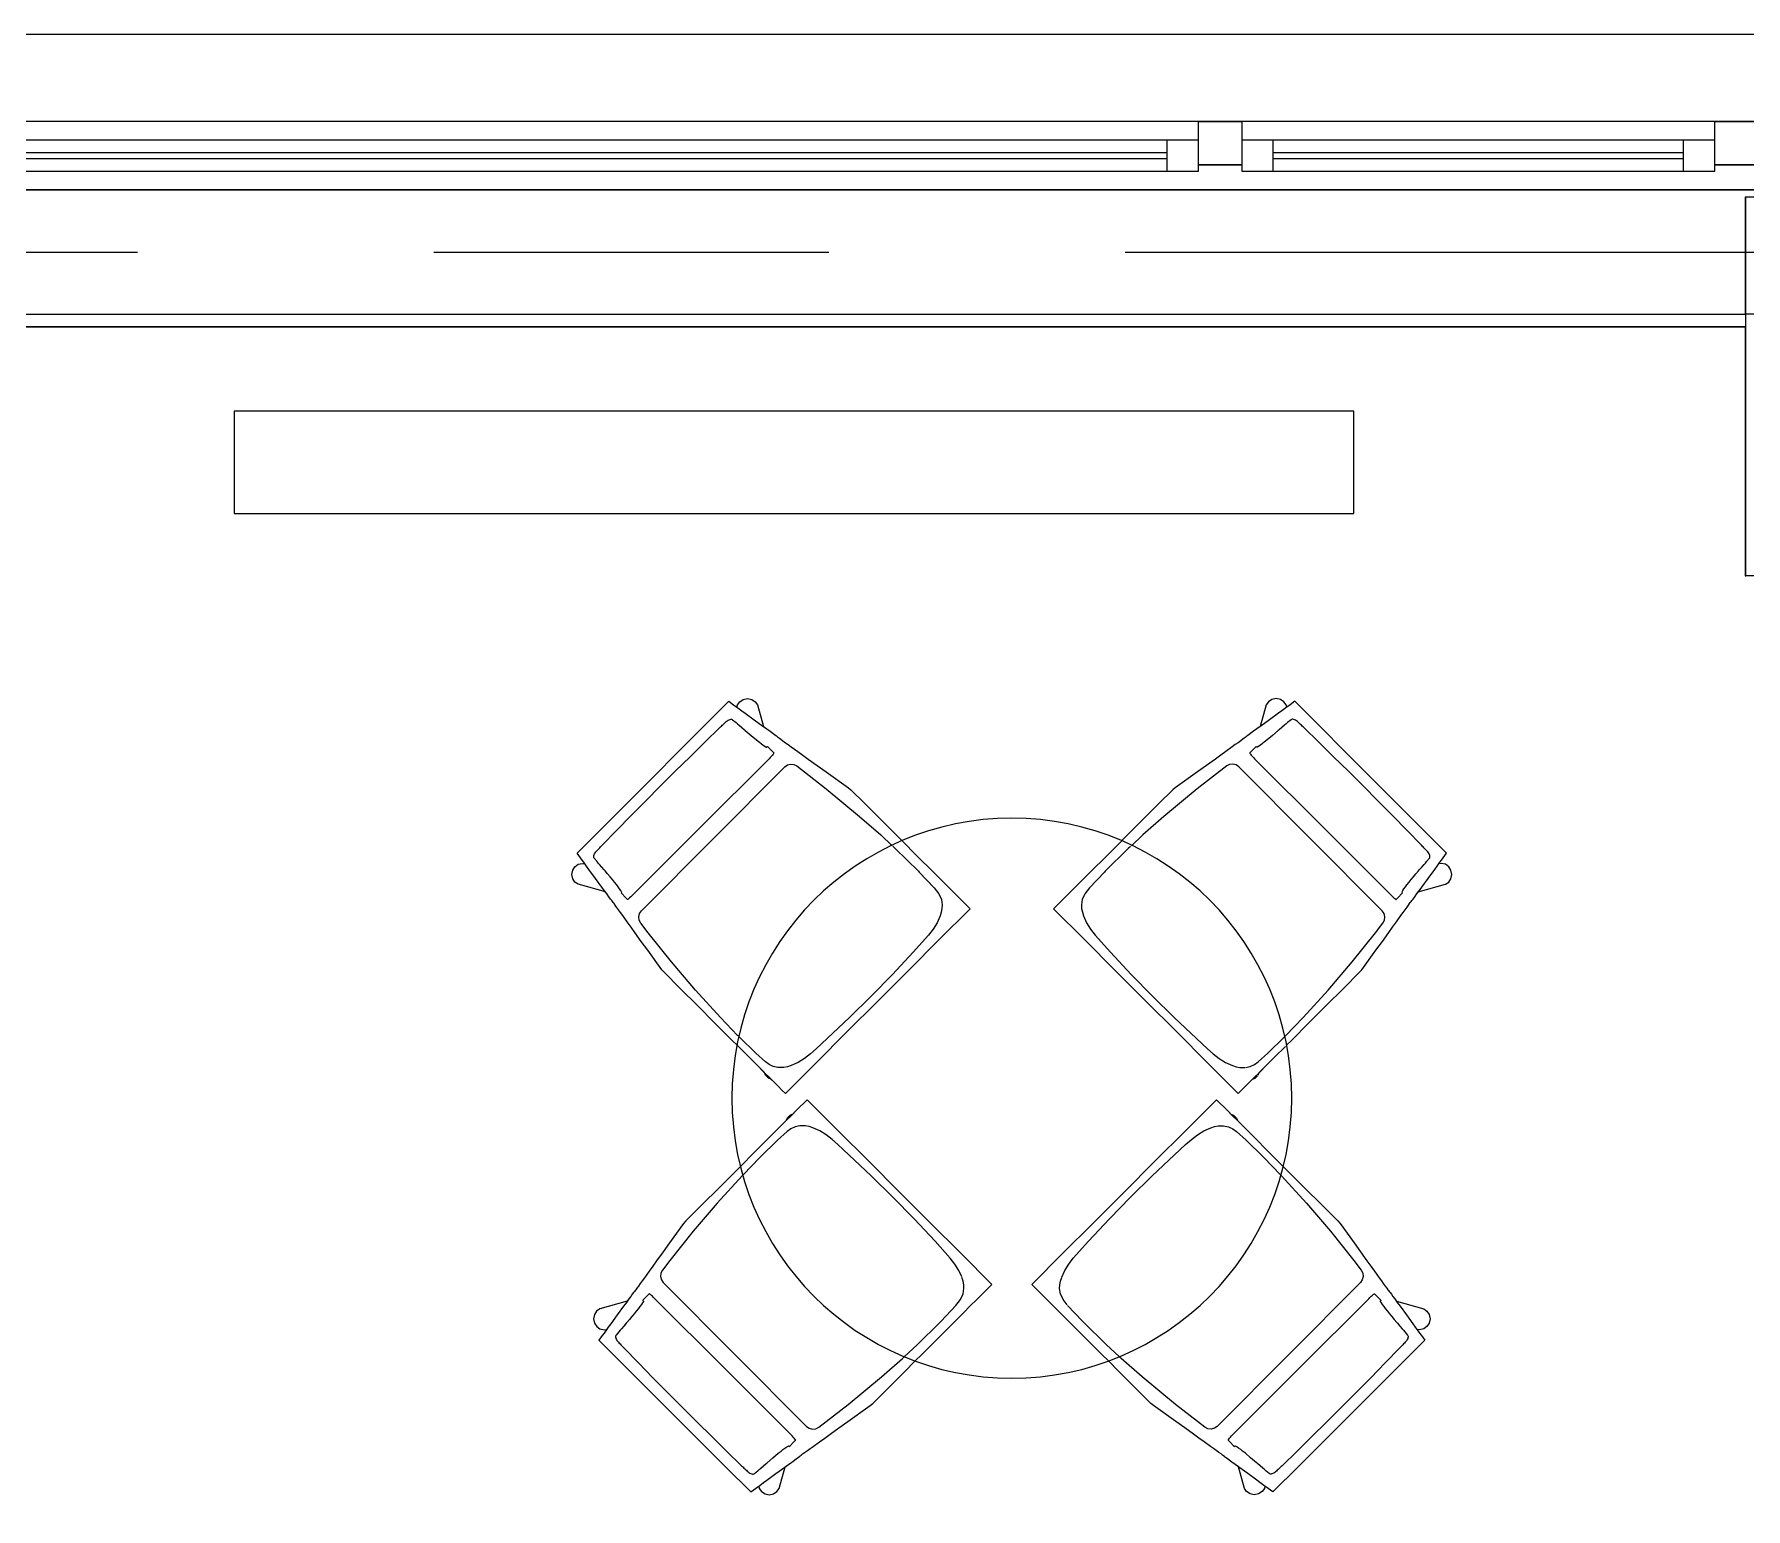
# Model space of a CAD drawing. Header units: millimetres. Extents: x 35881 to 234190, y -8553 to 29063.
# Drawn here: x 44888 to 47640, y 24980 to 27350 of the extents above; entities that cross this region are included whole.
import ezdxf

# ---------------------------------------------------------------- set-up
doc = ezdxf.new("R2010")
doc.units = ezdxf.units.MM
doc.linetypes.add('Осевая', pattern=[3175, 635, -476.25, 1587.5, -476.25])
for name, color, linetype, lineweight in [('0-1', 7, 'Continuous', 9), ('A-GLAZ', 7, 'Continuous', 9), ('A-GLAZ-1', 7, 'Continuous', 13), ('A-WALL', 7, 'Continuous', 9), ('I-WALL', 7, 'Continuous', 9), ('M-EQPM', 7, 'Continuous', 9), ('Оси-2', 7, 'Осевая', 9)]:
    doc.layers.add(name, color=color, linetype=linetype, lineweight=lineweight)
for name, color, linetype, lineweight, true_color in [('A-WALL-1', 7, 'Continuous', 9, 0x3c3c3c), ('A-WALL-FNSH-1', 7, 'Continuous', 9, 0x3c3c3c), ('I-FURN-1', 7, 'Continuous', 9, 0xf0f0f0), ('I-FURN-3', 7, 'Continuous', 9, 0xaaaaaa), ('M-EQPM-1', 7, 'Continuous', 9, 0xd4d4d4)]:
    doc.layers.add(name, color=color, linetype=linetype, lineweight=lineweight, true_color=true_color)

# ---------------------------------------------------------------- blocks, each defined once
blk = doc.blocks.new('120_Окно_СКБ_2Ст - 120_Окно_СКБ_2Ст 3100х2500 _мал_створка слева_-22273855-План размещения напольных электротехнических лючков и розеток 1 этажа в осях 12-23')
at = {"layer": 'A-GLAZ'}
for p, q in [((1550, -5), (-1550, -5)), ((-1430, -55), (600, -55)), ((770, -55), (1430, -55)), ((600, -65), (-1430, -65)), ((650, -75), (720, -75)), ((1430, -65), (770, -65)), ((1480, -75), (1550, -75))]:
    blk.add_line(p, q, dxfattribs=at)
at = {"layer": 'A-GLAZ-1'}
for p, q in [((650, -75), (650, -5)), ((650, -5), (720, -5)), ((720, -5), (720, -75)), ((1480, -75), (1480, -5)), ((1480, -5), (1550, -5)), ((650, -35), (-1480, -35)), ((600, -85), (600, -35)), ((650, -85), (650, -35)), ((1480, -35), (720, -35)), ((720, -35), (720, -85)), ((770, -85), (770, -35)), ((1430, -85), (1430, -35)), ((1480, -85), (1480, -35)), ((720, -75), (650, -75)), ((1550, -75), (1480, -75)), ((-1480, -85), (650, -85)), ((720, -85), (1480, -85))]:
    blk.add_line(p, q, dxfattribs=at)
blk = doc.blocks.new('1-кофетейбл круглый Duchamp _Minotti_ - 1_218п-25650727-План размещения напольных электротехнических лючков и розеток 1 этажа в осях 12-23')
at = {"layer": 'I-FURN-1'}
for start, end in [(360, 180), (0, 180), (180, 360), (180, 0)]:
    blk.add_arc((0, 0), 450, start, end, dxfattribs=at)
blk = doc.blocks.new('Chairs-Back - 1_217п-25563812-План размещения напольных электротехнических лючков и розеток 1 этажа в осях 12-23')
at = {"layer": '0-1', "flags": 128}
for points in [[(209.2, -148.1), (209.2, -135.6), (209.2, -96.4), (209.2, -57.2), (209.2, -18), (209.2, 18.5), (209.2, 23.9), (202.9, 62.2), (200.1, 79.6), (197.3, 96.9), (195.5, 107.3), (193.9, 117.6), (191.8, 130.1), (190.9, 136), (190, 141.3), (189.2, 146.6), (188.5, 150.6), (188.1, 153.5), (187.8, 155.4), (187.5, 157.4), (187.5, 157.6), (187.6, 157.6), (187.6, 157.8), (187.3, 159.5), (186.9, 162.7), (186.2, 166.9), (185.4, 172), (184.4, 178.7), (183.2, 186.1), (180.5, 203.2), (177.7, 221), (176.7, 227.4), (175.5, 235.1), (174.8, 239), (174.1, 243.7), (172.6, 252.8), (115.1, 252.8), (57.6, 252.8), (0.1, 252.8), (-57.4, 252.8), (-114.9, 252.8), (-172.4, 252.8), (-173.9, 243.7), (-174.6, 239), (-175.3, 235.1), (-176.5, 227.4), (-177.5, 221), (-180.3, 203.2), (-183, 186.1), (-184.2, 178.7), (-185.2, 172), (-186, 166.9), (-186.7, 162.7), (-187.1, 159.5), (-187.4, 157.8), (-187.3, 157.6), (-187.3, 157.6), (-187.3, 157.4), (-187.6, 155.4), (-187.9, 153.5), (-188.3, 150.6), (-188.9, 146.6), (-189.8, 141.3), (-190.7, 136), (-191.6, 130.1), (-193.7, 117.6), (-195.3, 107.3), (-197, 96.9), (-199.9, 79.6), (-202.7, 62.2), (-209.9, 18.5), (-210.7, 13.7), (-210.7, -18), (-210.7, -57.2), (-210.7, -96.4), (-210.7, -102.6)], [(209.2, -148.1), (209.2, -135.6), (209.2, -96.4), (209.2, -57.2), (209.2, -18), (209.2, 18.5), (209.2, 23.9), (202.9, 62.2), (200.1, 79.6), (197.3, 96.9), (195.5, 107.3), (193.9, 117.6), (191.8, 130.1), (190.9, 136), (190, 141.3), (189.2, 146.6), (188.5, 150.6), (188.1, 153.5), (187.8, 155.4), (187.5, 157.4), (187.5, 157.6), (187.6, 157.6), (187.6, 157.8), (187.3, 159.5), (186.9, 162.7), (186.2, 166.9), (185.4, 172), (184.7, 176.6), (206.9, 216.2), (208.1, 222.5), (206.8, 228.8), (202.9, 234.7), (197, 238.6), (190.6, 239.9), (184.2, 238.9), (178.4, 235.3), (176, 231.7), (175.5, 235.1), (174.8, 239), (174.1, 243.7), (172.6, 252.8), (115.1, 252.8), (57.6, 252.8), (0.1, 252.8), (-57.4, 252.8), (-114.9, 252.8), (-172.4, 252.8), (-173.9, 243.7), (-174.6, 239), (-174.9, 237), (-178.1, 238.9), (-184.4, 240), (-190.8, 238.6), (-196.7, 234.7), (-200.6, 228.8), (-201.9, 222.5), (-200.7, 216.3), (-183.2, 185), (-184.2, 178.7), (-185.2, 172), (-186, 166.9), (-186.7, 162.7), (-187.1, 159.5), (-187.4, 157.8), (-187.3, 157.6), (-187.3, 157.6), (-187.3, 157.4), (-187.6, 155.4), (-187.9, 153.5), (-188.3, 150.6), (-188.9, 146.6), (-189.8, 141.3), (-190.7, 136), (-191.6, 130.1), (-193.7, 117.6), (-195.3, 107.3), (-197, 96.9), (-199.9, 79.6), (-202.7, 62.2), (-209.9, 18.5), (-210.7, 13.7), (-210.7, -18), (-210.7, -57.2), (-210.7, -96.4), (-210.7, -102.6)], [(197.3, -141), (197.3, -138.7), (197.3, -136.8), (196.7, -97), (194, -37.5), (189.2, 22), (182.5, 81.4), (179.9, 101.1), (178.2, 106.2), (174.9, 110.4), (170.3, 113.2), (165, 114.1), (-161.4, 114.9), (-166.6, 113.9), (-171.2, 111.2), (-174.6, 107), (-176.2, 102), (-183.8, 42.7), (-190.3, -26.6), (-193.1, -71.6), (-194, -96.9)], [(-210.7, -103), (-210.7, -135.6), (-210.7, -174.7), (-210.7, -192.2), (-210.7, -209.8), (-210.7, -220.8), (-210.7, -231.6), (-210.7, -240.7), (-210.7, -249.5)], [(-210.7, -103), (-210.7, -135.6), (-210.7, -174.7), (-210.7, -192.2), (-210.7, -209.8), (-210.7, -220.8), (-210.7, -231.6), (-210.7, -240.7), (-210.7, -249.5)], [(-194.1, -99.1), (-194.3, -103.7), (-194.8, -155.8), (-194.8, -157.7)], [(-210.7, -249.5), (-210.7, -257.2), (-140.7, -257.2), (-70.7, -257.2), (-0.7, -257.2), (69.2, -257.2), (139.2, -257.2), (209.2, -257.2), (209.2, -249.5), (209.2, -240.7), (209.2, -231.6), (209.2, -220.8), (209.2, -209.8), (209.2, -192.2), (209.2, -174.7), (209.2, -150)], [(-194.8, -157.7), (-194, -192.4), (-192.2, -204.7), (-188.8, -214.1), (-183.7, -220.9), (-179.2, -224.9), (-174.1, -228.3), (-168.8, -231.2), (-157.4, -235.5), (-145.6, -238.4), (-133.5, -240), (-96.8, -242), (-47.9, -243.6), (1, -244.2), (49.9, -243.8), (123.3, -241.4), (135.5, -240.6), (147.6, -239.1), (159.5, -236.3), (170.9, -231.9), (176.2, -229.1), (181.3, -225.8), (187.2, -220.1)], [(187.8, -219.5), (192.1, -212.7), (194.4, -205.6), (195.7, -198.3), (196.9, -177.7), (197.3, -141)], [(210.9, -213.7), (209.2, -209.6), (209.2, -192.2), (209.2, -174.7), (209.2, -150)], [(-210.7, -249.5), (-210.7, -257.2), (-140.7, -257.2), (-70.7, -257.2), (-0.7, -257.2), (69.2, -257.2), (139.2, -257.2), (209.2, -257.2), (209.2, -249.5), (209.2, -240.7), (209.2, -231.6), (209.2, -224.5), (210.9, -220.4), (210.9, -215.1)]]:
    blk.add_lwpolyline(points, dxfattribs=at)
blk.add_lwpolyline([(-164.8, 143), (-164.6, 142.7), (-163.8, 142.6), (-162.5, 142.4), (-160.6, 142.2), (-158.4, 142.1), (-155.7, 142.1), (-152.8, 142), (-149.8, 142), (1.6, 142), (153, 142), (156, 142), (158.9, 142.1), (161.6, 142.1), (163.9, 142.2), (165.7, 142.4), (167.1, 142.6), (167.8, 142.7), (168, 143), (168, 146), (168, 157.6), (167.8, 157.6), (167.1, 157.6), (166.3, 157.6), (166.2, 157.9), (166, 158.3), (165.4, 160.7), (164.8, 164), (164.2, 168), (163.7, 171.6), (163.1, 177.5), (162.5, 182.8), (162, 188.5), (161.5, 194.6), (161.1, 200.9), (160.9, 202.8), (160.5, 208.6), (160.1, 214.3), (159.9, 217.6), (159.6, 220.6), (158.9, 227.7), (158.7, 228.5), (158.2, 229.4), (157.4, 230.2), (156.4, 230.9), (155, 231.7), (153.4, 232.3), (151.7, 232.7), (149.8, 232.9), (148, 233), (146.2, 233), (144.4, 233.1), (142.6, 233.1), (140.8, 233.2), (139, 233.2), (137.2, 233.3), (135.4, 233.3), (102, 233.8), (68.5, 234.1), (35.1, 234.3), (1.6, 234.4), (-31.9, 234.3), (-65.3, 234.1), (-98.7, 233.8), (-132.2, 233.3), (-134, 233.3), (-135.8, 233.2), (-137.6, 233.2), (-139.4, 233.1), (-141.2, 233.1), (-143, 233), (-144.8, 233), (-146.5, 232.9), (-148.4, 232.7), (-150.2, 232.3), (-151.8, 231.7), (-153.2, 230.9), (-154.2, 230.2), (-155, 229.4), (-155.5, 228.5), (-155.7, 227.7), (-156.4, 220.6), (-156.7, 217.6), (-156.9, 214.3), (-157.7, 202.8), (-157.8, 200.9), (-158.8, 188.5), (-159.8, 177.5), (-160.5, 171.6), (-161, 168), (-161.6, 164), (-162.2, 160.7), (-162.8, 158.3), (-163, 157.9), (-163.1, 157.6), (-163.8, 157.6), (-164.6, 157.6), (-164.8, 157.6), (-164.8, 146)], close=True, dxfattribs=at)
blk = doc.blocks.new('Chairs-Back - 1_217п-25565272-План размещения напольных электротехнических лючков и розеток 1 этажа в осях 12-23')
at = {"layer": '0-1', "flags": 128}
for points in [[(-210.7, 249.5), (-210.7, 257.2), (-140.7, 257.2), (-70.7, 257.2), (-0.7, 257.2), (69.2, 257.2), (139.2, 257.2), (209.2, 257.2), (209.2, 249.5), (209.2, 240.7), (209.2, 231.6)], [(-210.7, 249.5), (-210.7, 257.2), (-140.7, 257.2), (-70.7, 257.2), (-0.7, 257.2), (69.2, 257.2), (139.2, 257.2), (209.2, 257.2), (209.2, 249.5), (209.2, 240.7), (209.2, 231.6)], [(-210.7, 103.5), (-210.7, 135.6), (-210.7, 174.7), (-210.7, 192.2), (-210.7, 209.8), (-210.7, 220.8), (-210.7, 231.6), (-210.7, 240.7), (-210.7, 249.5)], [(-210.7, 103.5), (-210.7, 135.6), (-210.7, 174.7), (-210.7, 192.2), (-210.7, 209.8), (-210.7, 220.8), (-210.7, 231.6), (-210.7, 240.7), (-210.7, 249.5)], [(-194.8, 157.7), (-194, 192.4), (-192.2, 204.7), (-188.8, 214.1), (-183.7, 220.9), (-179.2, 224.9), (-174.1, 228.3), (-168.8, 231.2), (-157.4, 235.5), (-145.6, 238.4), (-133.5, 240), (-96.8, 242), (-47.9, 243.6), (1, 244.2), (49.9, 243.8), (123.3, 241.4), (135.5, 240.6), (147.6, 239.1), (159.5, 236.3), (170.9, 231.9), (176.2, 229.1), (181.3, 225.8), (187.8, 219.5)], [(209.2, 231.6), (209.2, 220.8), (209.2, 209.8), (209.2, 192.2), (209.2, 174.7), (209.2, 148.1)], [(209.2, 231.6), (209.2, 224.5), (210.9, 220.4), (210.9, 213.7), (209.2, 209.6), (209.2, 192.2), (209.2, 174.7), (209.2, 148.1)], [(188.1, 219), (192.1, 212.7), (194.4, 205.6), (195.7, 198.3), (196.9, 177.7), (197.3, 141)], [(209.2, 148.1), (209.2, 135.6), (209.2, 96.4), (209.2, 57.2), (209.2, 18), (209.2, -18.5), (209.2, -23.9), (202.9, -62.2), (200.1, -79.6), (197.3, -96.9), (195.5, -107.3), (193.9, -117.6), (191.8, -130.1), (190.9, -136), (190, -141.3), (189.2, -146.6), (188.5, -150.6), (188.1, -153.5), (187.8, -155.4), (187.5, -157.4), (187.5, -157.6), (187.6, -157.6), (187.6, -157.8), (187.3, -159.5), (186.9, -162.7), (186.2, -166.9), (185.4, -172), (184.4, -178.7), (183.2, -186.1), (180.5, -203.2), (177.7, -221), (176.7, -227.4), (175.5, -235.1), (174.8, -239), (174.1, -243.7), (172.6, -252.8), (115.1, -252.8), (57.6, -252.8), (0.1, -252.8), (-57.4, -252.8), (-114.9, -252.8), (-172.4, -252.8), (-173.9, -243.7), (-174.6, -239), (-175.3, -235.1), (-176.5, -227.4), (-177.5, -221), (-180.3, -203.2), (-183, -186.1), (-184.2, -178.7), (-185.2, -172), (-186, -166.9), (-186.7, -162.7), (-187.1, -159.5), (-187.4, -157.8), (-187.3, -157.6), (-187.3, -157.6), (-187.3, -157.4), (-187.6, -155.4), (-187.9, -153.5), (-188.3, -150.6), (-188.9, -146.6), (-189.8, -141.3), (-190.7, -136), (-191.6, -130.1), (-193.7, -117.6), (-195.3, -107.3), (-197, -96.9), (-199.9, -79.6), (-202.7, -62.2), (-209.9, -18.5), (-210.7, -13.7), (-210.7, 18), (-210.7, 57.2), (-210.7, 96.4), (-210.7, 102.6)], [(209.2, 148.1), (209.2, 135.6), (209.2, 96.4), (209.2, 57.2), (209.2, 18), (209.2, -18.5), (209.2, -23.9), (202.9, -62.2), (200.1, -79.6), (197.3, -96.9), (195.5, -107.3), (193.9, -117.6), (191.8, -130.1), (190.9, -136), (190, -141.3), (189.2, -146.6), (188.5, -150.6), (188.1, -153.5), (187.8, -155.4), (187.5, -157.4), (187.5, -157.6), (187.6, -157.6), (187.6, -157.8), (187.3, -159.5), (186.9, -162.7), (186.2, -166.9), (185.4, -172), (184.7, -176.6), (206.9, -216.2), (208.1, -222.5), (206.8, -228.8), (202.9, -234.7), (197, -238.6), (190.6, -239.9), (184.2, -238.9), (178.4, -235.3), (176, -231.7), (175.5, -235.1), (174.8, -239), (174.1, -243.7), (172.6, -252.8), (115.1, -252.8), (57.6, -252.8), (0.1, -252.8), (-57.4, -252.8), (-114.9, -252.8), (-172.4, -252.8), (-173.9, -243.7), (-174.6, -239), (-174.9, -237), (-178.1, -238.9), (-184.4, -240), (-190.8, -238.6), (-196.7, -234.7), (-200.6, -228.8), (-201.9, -222.5), (-200.7, -216.3), (-183.2, -185), (-184.2, -178.7), (-185.2, -172), (-186, -166.9), (-186.7, -162.7), (-187.1, -159.5), (-187.4, -157.8), (-187.3, -157.6), (-187.3, -157.6), (-187.3, -157.4), (-187.6, -155.4), (-187.9, -153.5), (-188.3, -150.6), (-188.9, -146.6), (-189.8, -141.3), (-190.7, -136), (-191.6, -130.1), (-193.7, -117.6), (-195.3, -107.3), (-197, -96.9), (-199.9, -79.6), (-202.7, -62.2), (-209.9, -18.5), (-210.7, -13.7), (-210.7, 18), (-210.7, 57.2), (-210.7, 96.4), (-210.7, 102.6)], [(-194.1, 98), (-194.3, 103.7), (-194.8, 155.8), (-194.8, 157.7)], [(197.3, 141), (197.3, 138.7), (197.3, 136.8), (196.7, 97), (194, 37.5), (189.2, -22), (182.5, -81.4), (179.9, -101.1), (178.2, -106.2), (174.9, -110.4), (170.3, -113.2), (165, -114.1), (-161.4, -114.9), (-166.6, -113.9), (-171.2, -111.2), (-174.6, -107), (-176.2, -102), (-183.8, -42.7), (-190.3, 26.6), (-193.1, 71.6), (-194, 96.9)]]:
    blk.add_lwpolyline(points, dxfattribs=at)
blk.add_lwpolyline([(-164.8, -143), (-164.6, -142.7), (-163.8, -142.6), (-162.5, -142.4), (-160.6, -142.2), (-158.4, -142.1), (-155.7, -142.1), (-152.8, -142), (-149.8, -142), (1.6, -142), (153, -142), (156, -142), (158.9, -142.1), (161.6, -142.1), (163.9, -142.2), (165.7, -142.4), (167.1, -142.6), (167.8, -142.7), (168, -143), (168, -146), (168, -157.6), (167.8, -157.6), (167.1, -157.6), (166.3, -157.6), (166.2, -157.9), (166, -158.3), (165.4, -160.7), (164.8, -164), (164.2, -168), (163.7, -171.6), (163.1, -177.5), (162.5, -182.8), (162, -188.5), (161.5, -194.6), (161.1, -200.9), (160.9, -202.8), (160.5, -208.6), (160.1, -214.3), (159.9, -217.6), (159.6, -220.6), (158.9, -227.7), (158.7, -228.5), (158.2, -229.4), (157.4, -230.2), (156.4, -230.9), (155, -231.7), (153.4, -232.3), (151.7, -232.7), (149.8, -232.9), (148, -233), (146.2, -233), (144.4, -233.1), (142.6, -233.1), (140.8, -233.2), (139, -233.2), (137.2, -233.3), (135.4, -233.3), (102, -233.8), (68.5, -234.1), (35.1, -234.3), (1.6, -234.4), (-31.9, -234.3), (-65.3, -234.1), (-98.7, -233.8), (-132.2, -233.3), (-134, -233.3), (-135.8, -233.2), (-137.6, -233.2), (-139.4, -233.1), (-141.2, -233.1), (-143, -233), (-144.8, -233), (-146.5, -232.9), (-148.4, -232.7), (-150.2, -232.3), (-151.8, -231.7), (-153.2, -230.9), (-154.2, -230.2), (-155, -229.4), (-155.5, -228.5), (-155.7, -227.7), (-156.4, -220.6), (-156.7, -217.6), (-156.9, -214.3), (-157.7, -202.8), (-157.8, -200.9), (-158.8, -188.5), (-159.8, -177.5), (-160.5, -171.6), (-161, -168), (-161.6, -164), (-162.2, -160.7), (-162.8, -158.3), (-163, -157.9), (-163.1, -157.6), (-163.8, -157.6), (-164.6, -157.6), (-164.8, -157.6), (-164.8, -146)], close=True, dxfattribs=at)
blk = doc.blocks.new('Chairs-Back - 1_217п-V156-План размещения напольных электротехнических лючков и розеток 1 этажа в осях 12-23')
at = {"layer": '0-1', "flags": 128}
for points in [[(209.2, -107.2), (209.2, -96.4), (209.2, -57.2), (209.2, -18), (209.2, 18.5), (209.2, 23.9), (202.9, 62.2), (200.1, 79.6), (197.3, 96.9), (195.5, 107.3), (193.9, 117.6), (191.8, 130.1), (190.9, 136), (190, 141.3), (189.2, 146.6), (188.5, 150.6), (188.1, 153.5), (187.8, 155.4), (187.5, 157.4), (187.5, 157.6), (187.6, 157.6), (187.6, 157.8), (187.3, 159.5), (186.9, 162.7), (186.2, 166.9), (185.4, 172), (184.4, 178.7), (183.2, 186.1), (180.5, 203.2), (177.7, 221), (176.7, 227.4), (175.5, 235.1), (174.8, 239), (174.1, 243.7), (172.6, 252.8), (115.1, 252.8), (57.6, 252.8), (0.1, 252.8), (-57.4, 252.8), (-114.9, 252.8), (-172.4, 252.8), (-173.9, 243.7), (-174.6, 239), (-175.3, 235.1), (-176.5, 227.4), (-177.5, 221), (-180.3, 203.2), (-183, 186.1), (-184.2, 178.7), (-185.2, 172), (-186, 166.9), (-186.7, 162.7), (-187.1, 159.5), (-187.4, 157.8), (-187.3, 157.6), (-187.3, 157.6), (-187.3, 157.4), (-187.6, 155.4), (-187.9, 153.5), (-188.3, 150.6), (-188.9, 146.6), (-189.8, 141.3), (-190.7, 136), (-191.6, 130.1), (-193.7, 117.6), (-195.3, 107.3), (-197, 96.9), (-199.9, 79.6), (-202.7, 62.2), (-209.9, 18.5), (-210.7, 13.7), (-210.7, -18), (-210.7, -57.2), (-210.7, -84.7)], [(209.2, -107.2), (209.2, -96.4), (209.2, -57.2), (209.2, -18), (209.2, 18.5), (209.2, 23.9), (202.9, 62.2), (200.1, 79.6), (197.3, 96.9), (195.5, 107.3), (193.9, 117.6), (191.8, 130.1), (190.9, 136), (190, 141.3), (189.2, 146.6), (188.5, 150.6), (188.1, 153.5), (187.8, 155.4), (187.5, 157.4), (187.5, 157.6), (187.6, 157.6), (187.6, 157.8), (187.3, 159.5), (186.9, 162.7), (186.2, 166.9), (185.4, 172), (184.7, 176.6), (206.9, 216.2), (208.1, 222.5), (206.8, 228.8), (202.9, 234.7), (197, 238.6), (190.6, 239.9), (184.2, 238.9), (178.4, 235.3), (176, 231.7), (175.5, 235.1), (174.8, 239), (174.1, 243.7), (172.6, 252.8), (115.1, 252.8), (57.6, 252.8), (0.1, 252.8), (-57.4, 252.8), (-114.9, 252.8), (-172.4, 252.8), (-173.9, 243.7), (-174.6, 239), (-174.9, 237), (-178.1, 238.9), (-184.4, 240), (-190.8, 238.6), (-196.7, 234.7), (-200.6, 228.8), (-201.9, 222.5), (-200.7, 216.3), (-183.2, 185), (-184.2, 178.7), (-185.2, 172), (-186, 166.9), (-186.7, 162.7), (-187.1, 159.5), (-187.4, 157.8), (-187.3, 157.6), (-187.3, 157.6), (-187.3, 157.4), (-187.6, 155.4), (-187.9, 153.5), (-188.3, 150.6), (-188.9, 146.6), (-189.8, 141.3), (-190.7, 136), (-191.6, 130.1), (-193.7, 117.6), (-195.3, 107.3), (-197, 96.9), (-199.9, 79.6), (-202.7, 62.2), (-209.9, 18.5), (-210.7, 13.7), (-210.7, -18), (-210.7, -57.2), (-210.7, -84.7)], [(196.8, -99.8), (196.7, -97), (194, -37.5), (189.2, 22), (182.5, 81.4), (179.9, 101.1), (178.2, 106.2), (174.9, 110.4), (170.3, 113.2), (165, 114.1), (-161.4, 114.9), (-166.6, 113.9), (-171.2, 111.2), (-174.6, 107), (-176.2, 102), (-183.8, 42.7), (-190.3, -26.6), (-193.1, -71.6), (-193.2, -76.2)], [(-193.2, -76.2), (-194.3, -103.7), (-194.8, -155.8), (-194.8, -157.7)], [(-210.7, -84.7), (-210.7, -96.4), (-210.7, -135.6), (-210.7, -174.7), (-210.7, -192.2), (-210.7, -209.8), (-210.7, -220.8), (-210.7, -231.6), (-210.7, -240.7), (-210.7, -249.5)], [(-210.7, -84.7), (-210.7, -96.4), (-210.7, -135.6), (-210.7, -174.7), (-210.7, -192.2), (-210.7, -209.8), (-210.7, -220.8), (-210.7, -231.6), (-210.7, -240.7), (-210.7, -249.5)], [(-210.7, -249.5), (-210.7, -257.2), (-140.7, -257.2), (-70.7, -257.2), (-0.7, -257.2), (69.2, -257.2), (139.2, -257.2), (209.2, -257.2), (209.2, -249.5), (209.2, -240.7), (209.2, -231.6), (209.2, -220.8), (209.2, -209.8), (209.2, -192.2), (209.2, -174.7), (209.2, -135.6), (209.2, -107.2)], [(-210.7, -249.5), (-210.7, -257.2), (-140.7, -257.2), (-70.7, -257.2), (-0.7, -257.2), (69.2, -257.2), (139.2, -257.2), (209.2, -257.2), (209.2, -249.5), (209.2, -240.7), (209.2, -231.6), (209.2, -224.5), (210.9, -220.4), (210.9, -213.7), (209.2, -209.6), (209.2, -192.2), (209.2, -174.7), (209.2, -135.6), (209.2, -107.2)], [(-167.9, -231.5), (-157.4, -235.5), (-145.6, -238.4), (-133.5, -240), (-96.8, -242), (-47.9, -243.6), (1, -244.2), (49.9, -243.8), (123.3, -241.4), (135.5, -240.6), (147.6, -239.1), (159.5, -236.3), (170.9, -231.9), (176.2, -229.1), (181.3, -225.8), (187.8, -219.5), (192.1, -212.7), (194.4, -205.6), (195.7, -198.3), (196.9, -177.7), (197.3, -138.7), (197.3, -136.8), (196.8, -99.8)], [(-194.8, -157.7), (-194, -192.4), (-192.2, -204.7), (-188.8, -214.1), (-183.7, -220.9), (-179.2, -224.9), (-174.1, -228.3), (-168.8, -231.2)]]:
    blk.add_lwpolyline(points, dxfattribs=at)
blk.add_lwpolyline([(-164.8, 143), (-164.6, 142.7), (-163.8, 142.6), (-162.5, 142.4), (-160.6, 142.2), (-158.4, 142.1), (-155.7, 142.1), (-152.8, 142), (-149.8, 142), (1.6, 142), (153, 142), (156, 142), (158.9, 142.1), (161.6, 142.1), (163.9, 142.2), (165.7, 142.4), (167.1, 142.6), (167.8, 142.7), (168, 143), (168, 146), (168, 157.6), (167.8, 157.6), (167.1, 157.6), (166.3, 157.6), (166.2, 157.9), (166, 158.3), (165.4, 160.7), (164.8, 164), (164.2, 168), (163.7, 171.6), (163.1, 177.5), (162.5, 182.8), (162, 188.5), (161.5, 194.6), (161.1, 200.9), (160.9, 202.8), (160.5, 208.6), (160.1, 214.3), (159.9, 217.6), (159.6, 220.6), (158.9, 227.7), (158.7, 228.5), (158.2, 229.4), (157.4, 230.2), (156.4, 230.9), (155, 231.7), (153.4, 232.3), (151.7, 232.7), (149.8, 232.9), (148, 233), (146.2, 233), (144.4, 233.1), (142.6, 233.1), (140.8, 233.2), (139, 233.2), (137.2, 233.3), (135.4, 233.3), (102, 233.8), (68.5, 234.1), (35.1, 234.3), (1.6, 234.4), (-31.9, 234.3), (-65.3, 234.1), (-98.7, 233.8), (-132.2, 233.3), (-134, 233.3), (-135.8, 233.2), (-137.6, 233.2), (-139.4, 233.1), (-141.2, 233.1), (-143, 233), (-144.8, 233), (-146.5, 232.9), (-148.4, 232.7), (-150.2, 232.3), (-151.8, 231.7), (-153.2, 230.9), (-154.2, 230.2), (-155, 229.4), (-155.5, 228.5), (-155.7, 227.7), (-156.4, 220.6), (-156.7, 217.6), (-156.9, 214.3), (-157.7, 202.8), (-157.8, 200.9), (-158.8, 188.5), (-159.8, 177.5), (-160.5, 171.6), (-161, 168), (-161.6, 164), (-162.2, 160.7), (-162.8, 158.3), (-163, 157.9), (-163.1, 157.6), (-163.8, 157.6), (-164.6, 157.6), (-164.8, 157.6), (-164.8, 146)], close=True, dxfattribs=at)
blk = doc.blocks.new('Chairs-Back - 1_217п-V157-План размещения напольных электротехнических лючков и розеток 1 этажа в осях 12-23')
at = {"layer": '0-1'}
for p, q in [((-194.8, 157.7), (-194, 192.4)), ((-210.7, 84.7), (-210.7, 96.3)), ((-210.7, 84.7), (-210.7, 96.3))]:
    blk.add_line(p, q, dxfattribs=at)
at = {"layer": '0-1', "flags": 128}
for points in [[(-210.7, 249.5), (-210.7, 257.2), (-140.7, 257.2), (-70.7, 257.2), (-0.7, 257.2), (69.2, 257.2), (139.2, 257.2), (209.2, 257.2), (209.2, 249.5), (209.2, 240.7), (209.2, 231.6), (209.2, 220.8), (209.2, 209.8), (209.2, 192.2), (209.2, 174.7), (209.2, 135.6), (209.2, 107.2)], [(-210.7, 249.5), (-210.7, 257.2), (-140.7, 257.2), (-70.7, 257.2), (-0.7, 257.2), (69.2, 257.2), (139.2, 257.2), (209.2, 257.2), (209.2, 249.5), (209.2, 240.7), (209.2, 231.6), (209.2, 224.5), (210.9, 220.4), (210.9, 213.7), (209.2, 209.6), (209.2, 192.2), (209.2, 174.7), (209.2, 135.6), (209.2, 107.2)], [(-210.7, 96.4), (-210.7, 135.6), (-210.7, 174.7), (-210.7, 192.2), (-210.7, 209.8), (-210.7, 220.8), (-210.7, 231.6), (-210.7, 240.7), (-210.7, 249.5)], [(-210.7, 96.4), (-210.7, 135.6), (-210.7, 174.7), (-210.7, 192.2), (-210.7, 209.8), (-210.7, 220.8), (-210.7, 231.6), (-210.7, 240.7), (-210.7, 249.5)], [(-193.8, 193.6), (-192.2, 204.7), (-188.8, 214.1), (-183.7, 220.9), (-179.2, 224.9), (-174.1, 228.3), (-168.8, 231.2)], [(-168.4, 231.3), (-157.4, 235.5), (-145.6, 238.4), (-133.5, 240), (-96.8, 242), (-47.9, 243.6), (1, 244.2), (49.9, 243.8), (123.3, 241.4), (135.5, 240.6), (147.6, 239.1), (159.5, 236.3), (170.9, 231.9), (176.2, 229.1), (181.3, 225.8), (187.8, 219.5), (192.1, 212.7), (194.4, 205.6), (195.7, 198.3), (196.9, 177.7)], [(196.9, 177.5), (197.3, 138.7), (197.3, 136.8), (196.8, 99.8)], [(-193.2, 76.2), (-194.3, 103.7), (-194.8, 155.8), (-194.8, 157.7)], [(209.2, 107.2), (209.2, 96.4), (209.2, 57.2), (209.2, 18), (209.2, -18.5), (209.2, -23.9), (202.9, -62.2), (200.1, -79.6), (197.3, -96.9), (195.5, -107.3), (193.9, -117.6), (191.8, -130.1), (190.9, -136), (190, -141.3), (189.2, -146.6), (188.5, -150.6), (188.1, -153.5), (187.8, -155.4), (187.5, -157.4), (187.5, -157.6), (187.6, -157.6), (187.6, -157.8), (187.3, -159.5), (186.9, -162.7), (186.2, -166.9), (185.4, -172), (184.4, -178.7), (183.2, -186.1), (180.5, -203.2), (177.7, -221), (176.7, -227.4), (175.5, -235.1), (174.8, -239), (174.1, -243.7), (172.6, -252.8), (115.1, -252.8), (57.6, -252.8), (0.1, -252.8), (-57.4, -252.8), (-114.9, -252.8), (-172.4, -252.8), (-173.9, -243.7), (-174.6, -239), (-175.3, -235.1), (-176.5, -227.4), (-177.5, -221), (-180.3, -203.2), (-183, -186.1), (-184.2, -178.7), (-185.2, -172), (-186, -166.9), (-186.7, -162.7), (-187.1, -159.5), (-187.4, -157.8), (-187.3, -157.6), (-187.3, -157.6), (-187.3, -157.4), (-187.6, -155.4), (-187.9, -153.5), (-188.3, -150.6), (-188.9, -146.6), (-189.8, -141.3), (-190.7, -136), (-191.6, -130.1), (-193.7, -117.6), (-195.3, -107.3), (-197, -96.9), (-199.9, -79.6), (-202.7, -62.2), (-209.9, -18.5), (-210.7, -13.7), (-210.7, 18), (-210.7, 57.2), (-210.7, 84.7)], [(209.2, 107.2), (209.2, 96.4), (209.2, 57.2), (209.2, 18), (209.2, -18.5), (209.2, -23.9), (202.9, -62.2), (200.1, -79.6), (197.3, -96.9), (195.5, -107.3), (193.9, -117.6), (191.8, -130.1), (190.9, -136), (190, -141.3), (189.2, -146.6), (188.5, -150.6), (188.1, -153.5), (187.8, -155.4), (187.5, -157.4), (187.5, -157.6), (187.6, -157.6), (187.6, -157.8), (187.3, -159.5), (186.9, -162.7), (186.2, -166.9), (185.4, -172), (184.7, -176.6), (206.9, -216.2), (208.1, -222.5), (206.8, -228.8), (202.9, -234.7), (197, -238.6), (190.6, -239.9), (184.2, -238.9), (178.4, -235.3), (176, -231.7), (175.5, -235.1), (174.8, -239), (174.1, -243.7), (172.6, -252.8), (115.1, -252.8), (57.6, -252.8), (0.1, -252.8), (-57.4, -252.8), (-114.9, -252.8), (-172.4, -252.8), (-173.9, -243.7), (-174.6, -239), (-174.9, -237), (-178.1, -238.9), (-184.4, -240), (-190.8, -238.6), (-196.7, -234.7), (-200.6, -228.8), (-201.9, -222.5), (-200.7, -216.3), (-183.2, -185), (-184.2, -178.7), (-185.2, -172), (-186, -166.9), (-186.7, -162.7), (-187.1, -159.5), (-187.4, -157.8), (-187.3, -157.6), (-187.3, -157.6), (-187.3, -157.4), (-187.6, -155.4), (-187.9, -153.5), (-188.3, -150.6), (-188.9, -146.6), (-189.8, -141.3), (-190.7, -136), (-191.6, -130.1), (-193.7, -117.6), (-195.3, -107.3), (-197, -96.9), (-199.9, -79.6), (-202.7, -62.2), (-209.9, -18.5), (-210.7, -13.7), (-210.7, 18), (-210.7, 57.2), (-210.7, 84.7)], [(196.8, 99.8), (196.7, 97), (194, 37.5), (189.2, -22), (182.5, -81.4), (179.9, -101.1), (178.2, -106.2), (174.9, -110.4), (170.3, -113.2), (165, -114.1), (-161.4, -114.9), (-166.6, -113.9), (-171.2, -111.2), (-174.6, -107), (-176.2, -102), (-183.8, -42.7), (-190.3, 26.6), (-193.1, 71.6), (-193.2, 76.2)]]:
    blk.add_lwpolyline(points, dxfattribs=at)
blk.add_lwpolyline([(-164.8, -143), (-164.6, -142.7), (-163.8, -142.6), (-162.5, -142.4), (-160.6, -142.2), (-158.4, -142.1), (-155.7, -142.1), (-152.8, -142), (-149.8, -142), (1.6, -142), (153, -142), (156, -142), (158.9, -142.1), (161.6, -142.1), (163.9, -142.2), (165.7, -142.4), (167.1, -142.6), (167.8, -142.7), (168, -143), (168, -146), (168, -157.6), (167.8, -157.6), (167.1, -157.6), (166.3, -157.6), (166.2, -157.9), (166, -158.3), (165.4, -160.7), (164.8, -164), (164.2, -168), (163.7, -171.6), (163.1, -177.5), (162.5, -182.8), (162, -188.5), (161.5, -194.6), (161.1, -200.9), (160.9, -202.8), (160.5, -208.6), (160.1, -214.3), (159.9, -217.6), (159.6, -220.6), (158.9, -227.7), (158.7, -228.5), (158.2, -229.4), (157.4, -230.2), (156.4, -230.9), (155, -231.7), (153.4, -232.3), (151.7, -232.7), (149.8, -232.9), (148, -233), (146.2, -233), (144.4, -233.1), (142.6, -233.1), (140.8, -233.2), (139, -233.2), (137.2, -233.3), (135.4, -233.3), (102, -233.8), (68.5, -234.1), (35.1, -234.3), (1.6, -234.4), (-31.9, -234.3), (-65.3, -234.1), (-98.7, -233.8), (-132.2, -233.3), (-134, -233.3), (-135.8, -233.2), (-137.6, -233.2), (-139.4, -233.1), (-141.2, -233.1), (-143, -233), (-144.8, -233), (-146.5, -232.9), (-148.4, -232.7), (-150.2, -232.3), (-151.8, -231.7), (-153.2, -230.9), (-154.2, -230.2), (-155, -229.4), (-155.5, -228.5), (-155.7, -227.7), (-156.4, -220.6), (-156.7, -217.6), (-156.9, -214.3), (-157.7, -202.8), (-157.8, -200.9), (-158.8, -188.5), (-159.8, -177.5), (-160.5, -171.6), (-161, -168), (-161.6, -164), (-162.2, -160.7), (-162.8, -158.3), (-163, -157.9), (-163.1, -157.6), (-163.8, -157.6), (-164.6, -157.6), (-164.8, -157.6), (-164.8, -146)], close=True, dxfattribs=at)
blk = doc.blocks.new('radiator_prado_classic_z_tip_30_po exemplyaru - Classic Z Тип 30-500-30677905-План размещения напольных электротехнических лючков и розеток 1 этажа в осях 12-23')
at = {"layer": 'M-EQPM-1'}
for p, q in [((0, 228), (0, 64)), ((1800, 228), (0, 228)), ((1800, 64), (1800, 228)), ((0, 64), (1800, 64))]:
    blk.add_line(p, q, dxfattribs=at)

msp = doc.modelspace()

# ---------------------------------------------------------------- linework, layer by layer
at = {"layer": 'A-WALL'}
for p, q in [((44560, 27350), (47660, 27350)), ((47660, 27100), (44580, 27100)), ((47640, 26480), (47640, 26900))]:
    msp.add_line(p, q, dxfattribs=at)
at = {"layer": 'A-WALL-1'}
for p, q in [((47660, 27088), (47640, 27088)), ((48160, 26900), (47640, 26900)), ((47640, 26480), (48780, 26480))]:
    msp.add_line(p, q, dxfattribs=at)
at = {"layer": 'A-WALL-FNSH-1'}
for p, q in [((47640, 27088), (47639, 27088)), ((47639, 27088), (47639, 26900)), ((47640, 26900), (47640, 27088)), ((47639, 26900), (47640, 26900)), ((47639, 26879), (47639, 26479.5)), ((47640, 26879), (47639, 26879)), ((47639, 26479.5), (47640, 26479.5)), ((47640, 26479.5), (47640, 26480))]:
    msp.add_line(p, q, dxfattribs=at)
at = {"layer": 'I-WALL'}
for p, q in [((44580, 27100), (47660, 27100)), ((44581, 26900), (47639, 26900)), ((47640, 26880), (44560, 26880)), ((44560, 26880), (47640, 26880)), ((47639, 26879), (44560, 26879))]:
    msp.add_line(p, q, dxfattribs=at)
at = {"layer": 'Оси-2'}
msp.add_line((39180.8, 27000), (82200, 27000), dxfattribs=at)

# ---------------------------------------------------------------- block references
at = {"layer": 'A-GLAZ'}
msp.add_blockref('120_Окно_СКБ_2Ст - 120_Окно_СКБ_2Ст 3100х2500 _мал_створка слева_-22273855-План размещения напольных электротехнических лючков и розеток 1 этажа в осях 12-23', (46110, 27215), dxfattribs=at)
at = {"layer": 'I-FURN-1'}
msp.add_blockref('1-кофетейбл круглый Duchamp _Minotti_ - 1_218п-25650727-План размещения напольных электротехнических лючков и розеток 1 этажа в осях 12-23', (46460, 25640), dxfattribs=at)
at = {"layer": 'I-FURN-3'}
for name, p, rotation in [('Chairs-Back - 1_217п-25565272-План размещения напольных электротехнических лючков и розеток 1 этажа в осях 12-23', (46062, 25977.2), 225.0000000000001), ('Chairs-Back - 1_217п-25563812-План размещения напольных электротехнических лючков и розеток 1 этажа в осях 12-23', (46858, 25977.2), 314.9999999999999), ('Chairs-Back - 1_217п-V156-План размещения напольных электротехнических лючков и розеток 1 этажа в осях 12-23', (46097, 25307.8), 134.9999999999999), ('Chairs-Back - 1_217п-V157-План размещения напольных электротехнических лючков и розеток 1 этажа в осях 12-23', (46823, 25307.8), 45.0000000000001)]:
    msp.add_blockref(name, p, dxfattribs=dict(at, rotation=rotation))
at = {"layer": 'M-EQPM', "rotation": 180}
msp.add_blockref('radiator_prado_classic_z_tip_30_po exemplyaru - Classic Z Тип 30-500-30677905-План размещения напольных электротехнических лючков и розеток 1 этажа в осях 12-23', (47010, 26808), dxfattribs=at)

doc.saveas('drawing.dxf')
